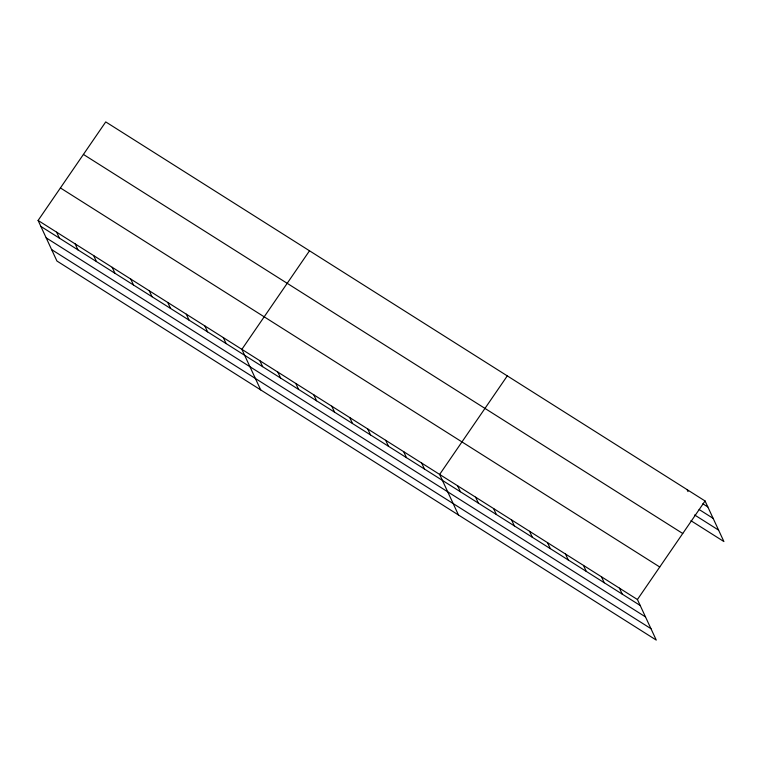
<?xml version="1.0" encoding="UTF-8"?>
<svg xmlns="http://www.w3.org/2000/svg" width="762" height="762" viewBox="0 0 762 762"><rect width="100%" height="100%" fill="white"/><g stroke="black" fill="none" stroke-linecap="round" stroke-linejoin="round"><path stroke-width="1.14" d="M38.1 220.456L637.423 599.523L656.263 640.09L56.931 261.023L38.1 220.456L105.737 121.91L705.069 500.977L723.9 541.544L690.934 520.703M309.515 250.793L241.868 349.339L260.699 389.906M507.292 375.885L439.645 474.431L458.476 514.998M637.423 599.523L705.069 500.977M702.85 503.787L707.841 506.949M699.154 509.521L713.137 518.37M694.63 514.969L718.604 530.133M83.42 154.429L682.742 533.495M60.417 187.938L659.749 567.004M40.872 226.419L640.194 605.485M46.168 237.839L645.5 616.906M51.635 249.603L650.958 628.669M687.086 489.604L688.01 491.595M619.449 588.15L622.221 594.122M601.466 576.777L604.237 582.749M583.492 565.404L586.254 571.376M565.509 554.031L568.281 560.003M547.526 542.658L550.297 548.63M529.552 531.285L532.324 537.258M511.569 519.913L514.34 525.885M493.586 508.54L496.357 514.512M475.612 497.176L478.384 503.139M457.629 485.804L460.4 491.766M421.672 463.058L424.444 469.03M403.689 451.685L406.46 457.657M385.705 440.312L388.477 446.284M367.732 428.939L370.503 434.912M349.748 417.566L352.52 423.539M331.775 406.194L334.537 412.166M313.792 394.821L316.563 400.793M295.808 383.448L298.58 389.42M277.835 372.075L280.607 378.047M259.852 360.712L262.623 366.674M223.342 337.623L226.114 343.586M204.826 325.898L207.597 331.87M186.299 314.182L189.071 320.154M167.773 302.466L170.545 308.439M149.247 290.751L152.019 296.723M130.721 279.035L133.493 285.007M112.195 267.319L114.967 273.291M93.678 255.603L96.441 261.576M75.152 243.888L77.924 249.86M56.626 232.172L59.398 238.135"/></g></svg>
